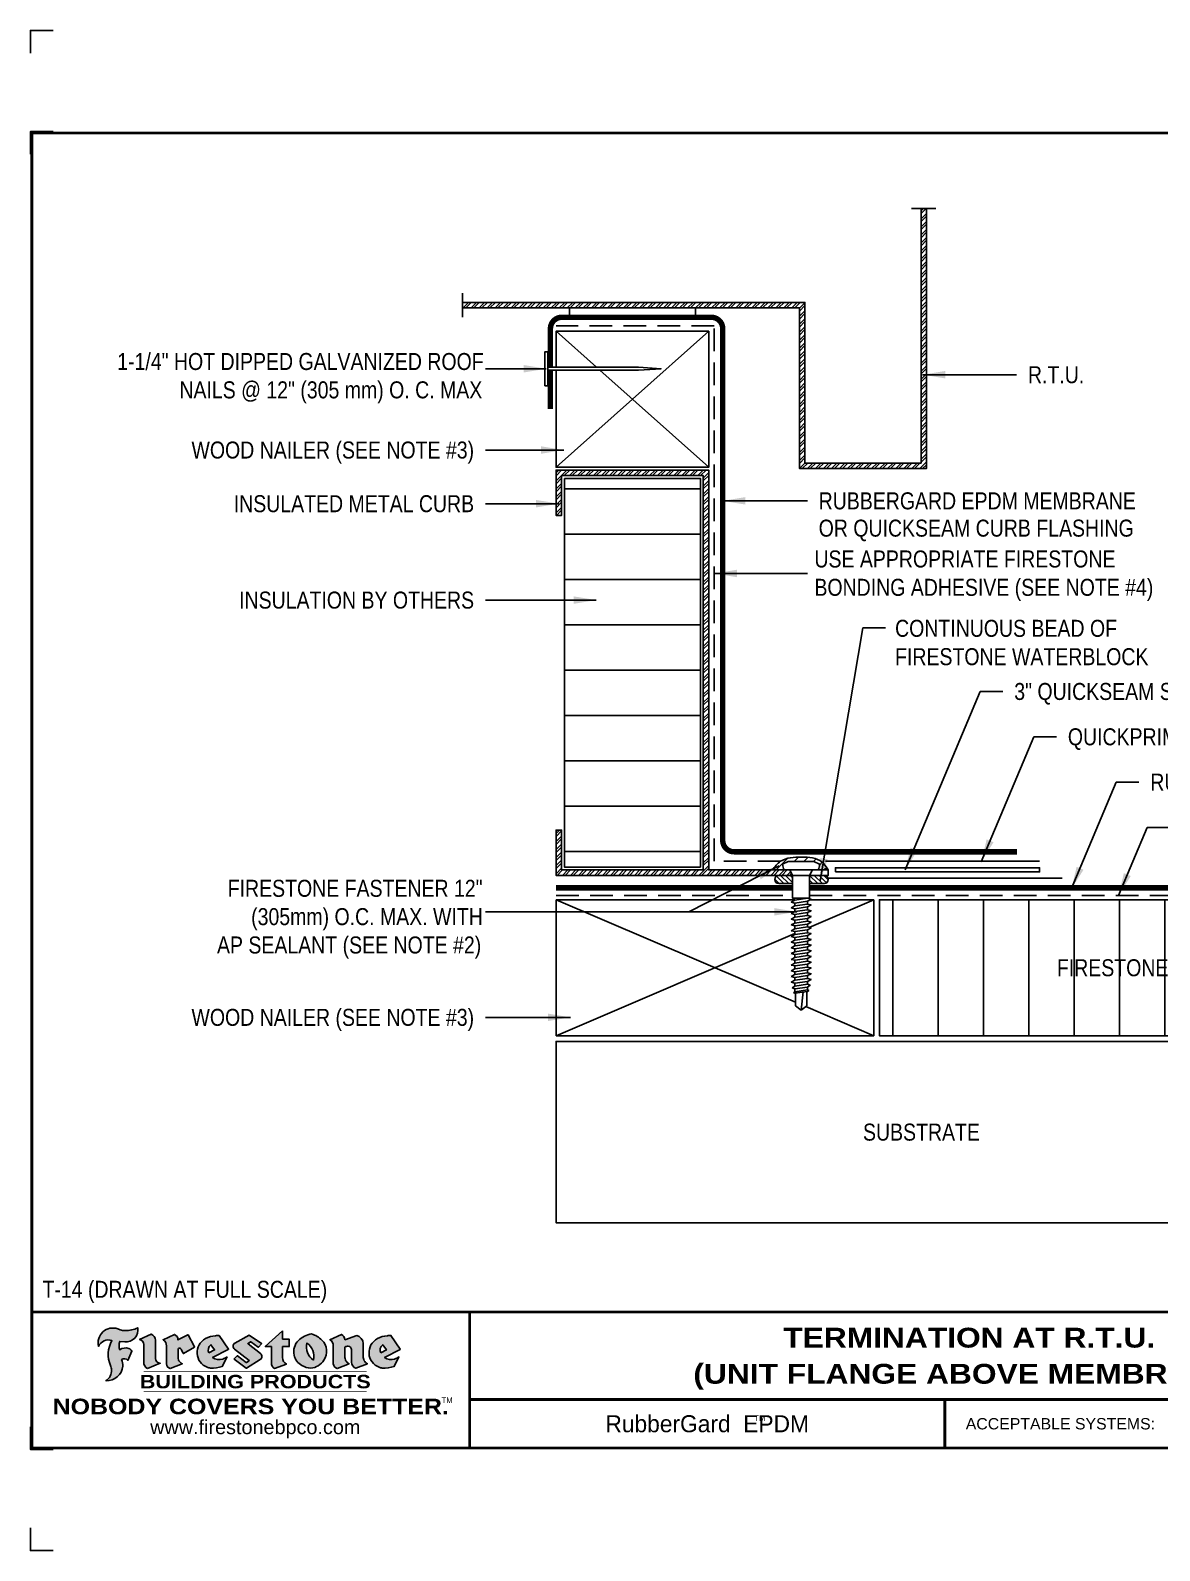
# Model space of a CAD drawing. Header units: inches. Extents: x 255.4 to 275.5, y -94.6 to -77.9.
# Drawn here: x 255.45 to 267.89, y -94.63 to -77.87 of the extents above; entities that cross this region are included whole.
import ezdxf
from ezdxf.enums import TextEntityAlignment as Align

# ---------------------------------------------------------------- set-up
doc = ezdxf.new("R2010")
doc.units = ezdxf.units.IN
doc.header["$MEASUREMENT"] = 0
doc.linetypes.add('HIDDEN', pattern=[0.375, 0.25, -0.125])
doc.layers.get('0').update_dxf_attribs({"linetype": 'CONTINUOUS'})
doc.layers.get('DEFPOINTS').update_dxf_attribs({"linetype": 'CONTINUOUS'})
for name, color, linetype in [('FSBP-ACCESSORY-FIRESTONE', 7, 'CONTINUOUS'), ('FSBP-ACCESSORY-OTHER', 7, 'CONTINUOUS'), ('FSBP-ADHESIVE', 1, 'HIDDEN'), ('FSBP-ANNO-NOTE', 7, 'CONTINUOUS'), ('FSBP-INSULATION', 7, 'CONTINUOUS'), ('FSBP-MEMBRANE', 7, 'CONTINUOUS'), ('FSBP-SEALANTS', 1, 'CONTINUOUS'), ('FSBP-SUBSTRATE-GENERIC', 9, 'CONTINUOUS'), ('FSBP-TTLB', 7, 'CONTINUOUS'), ('FSBP-TTLB-BORDER', 7, 'CONTINUOUS'), ('FSBP-TTLB-TEXT', 7, 'CONTINUOUS'), ('FSBP-WOOD', 7, 'CONTINUOUS')]:
    doc.layers.add(name, color=color, linetype=linetype)
doc.styles.add('FSBP_ARIAL', font='arial.ttf')
doc.styles.add('FSBP_ARIAL_BOLD', font='')
doc.styles.add('FSBP_ARIAL_NAR', font='ARIALN.TTF')
doc.styles.add('FSBP_BANKGOTHIC', font='bgothm.ttf')
doc.styles.get('FSBP_ARIAL_BOLD').set_extended_font_data('Arial Black')
doc.linetypes.add('ZIGZAG', pattern='A,0.0001,-0.2,[131,ltypeshp.shx,S=0.2,R=0,X=-0.2,Y=0],-0.4,[131,ltypeshp.shx,S=0.2,R=180,X=0.2,Y=0],-0.2', length=0.8001)
doc.dimstyles.new('FSBP-LEADER', dxfattribs={"dimtxt": 0.1875, "dimasz": 0.25, "dimexe": 0.0625, "dimexo": 0.125, "dimgap": 0.125, "dimtad": 0, "dimtih": 1, "dimtoh": 1, "dimdec": 4, "dimzin": 0, "dimdsep": 46, "dimlunit": 4, "dimtxsty": 'FSBP_ARIAL_NAR', "dimcen": 0.09375, "dimclrd": 256, "dimclre": 256, "dimclrt": 256, "dimadec": 0, "dimazin": 0, "dimtfac": 1, "dimtdec": 4, "dimtofl": 0, "dimtmove": 0, "dimatfit": 3, "dimfxl": 1, "dimtolj": 1, "dimtzin": 0, "dimlwd": -1, "dimlwe": -1, "dimarcsym": 0})

# ---------------------------------------------------------------- blocks, each defined once
blk = doc.blocks.new('FSBP_AP_FASTENER_02')
at = {"layer": 'FSBP-ACCESSORY-FIRESTONE'}
for p, q in [((-0.125, 0), (-0.09375, -0.0625)), ((0.09375, -0.0625), (0.125, 0)), ((-0.09375, -0.0625), (-0.09375, -0.3125)), ((-0.09375, -0.0625), (0.09375, -0.0625)), ((0.09375, -0.0625), (0.09375, -0.3125)), ((-0.09375, -0.3125), (-0.0703125, -0.3325892857142776)), ((-0.0703125, -0.3641565527315151), (-0.0703125, -0.3957238197487527)), ((-0.0703125, -0.4272910867660471), (-0.0703125, -0.4588583537832847)), ((-0.0703125, -0.4904256208005222), (-0.0703125, -0.5219928878178166)), ((0.0703125, -0.3440672670172376), (0.0703125, -0.3756345340344751)), ((0.0703125, -0.4072018010517695), (0.0703125, -0.4387690680690071)), ((0.0703125, -0.4703363350862446), (0.0703125, -0.501903602103539)), ((-0.0703125, -0.5535601548350542), (-0.0703125, -0.5851274218523486)), ((-0.0703125, -0.6166946888695861), (-0.0703125, -0.6482619558868237)), ((0.0703125, -0.5334708691207766), (0.0703125, -0.5650381361380141)), ((0.0703125, -0.5966054031553085), (0.0703125, -0.6281726701725461)), ((0.0703125, -0.6597399371897836), (0.0703125, -0.691307204207078)), ((-0.0703125, -0.6798292229041181), (-0.0703125, -0.7113964899213556)), ((-0.0703125, -0.7429637569385932), (-0.0703125, -0.7745310239558876)), ((-0.0703125, -0.8060982909731251), (-0.0703125, -0.8376655579903627)), ((0.0703125, -0.7228744712243156), (0.0703125, -0.7544417382415531)), ((0.0703125, -0.7860090052588475), (0.0703125, -0.8175762722760851)), ((-0.0703125, -0.8692328250076571), (-0.0703125, -0.9008000920248946)), ((-0.0703125, -0.9323673590421322), (-0.0703125, -0.9639346260594266)), ((-0.0703125, -0.9955018930766641), (-0.0703125, -1.027069160093902)), ((0.0703125, -0.8491435392933226), (0.0703125, -0.880710806310617)), ((0.0703125, -0.9122780733278546), (0.0703125, -0.943845340345149)), ((0.0703125, -0.9754126073623866), (0.0703125, -1.006979874379624)), ((-0.0703125, -1.058636427111196), (-0.0703125, -1.090203694128434)), ((-0.0703125, -1.121770961145671), (-0.0703125, -1.153338228162966)), ((0.0703125, -1.038547141396919), (0.0703125, -1.070114408414156)), ((0.0703125, -1.101681675431394), (0.0703125, -1.133248942448688)), ((0.0703125, -1.164816209465926), (0.0703125, -1.196383476483163)), ((-0.0703125, -1.184905495180203), (-0.0703125, -1.216472762197441)), ((-0.0703125, -1.248040029214735), (-0.0703125, -1.279607296231973)), ((-0.0703125, -1.31117456324921), (-0.0703125, -1.342741830266505)), ((0.0625, -1.498492581068092), (0.0625, -1.339552249489429)), ((0.0703125, -1.227950743500458), (0.0703125, -1.259518010517695)), ((0.0703125, -1.291085277534933), (0.0703125, -1.322652544552227)), ((-0.0625, -1.498492581068092), (-0.0625, -1.35740939234654)), ((0, -1.545367581068092), (-0.06250000000002842, -1.498492581068092)), ((0, -1.545367581068092), (0.02460623630037162, -1.344965644303613)), ((0.0625, -1.498492581068092), (0, -1.545367581068092))]:
    blk.add_line(p, q, dxfattribs=at)
blk.add_lwpolyline([(0.1875, 0, 0.1250000000000271), (0.203125, 0.0625), (0.140625, 0.09375), (-0.140625, 0.09375), (-0.203125, 0.0625, 0.1250000000000271), (-0.1875, 0)], format="xyb", close=True, dxfattribs=at)
for points in [[(-0.109375, -0.3539532763657576), (-0.0703125, -0.3325892857142776), (0.0703125, -0.3125), (0.109375, -0.3227032763657576), (0.0703125, -0.3440672670172376), (-0.0703125, -0.3641565527315151)], [(-0.109375, -0.4170878104002895), (-0.0703125, -0.3957238197487527), (0.0703125, -0.3756345340344751), (0.109375, -0.3858378104002895), (0.0703125, -0.4072018010517695), (-0.0703125, -0.4272910867660471)], [(-0.109375, -0.4802223444347646), (-0.0703125, -0.4588583537832847), (0.0703125, -0.4387690680690071), (0.109375, -0.4489723444347646), (0.0703125, -0.4703363350862446), (-0.0703125, -0.4904256208005222)], [(-0.109375, -0.5433568784692966), (-0.0703125, -0.5219928878178166), (0.0703125, -0.501903602103539), (0.109375, -0.5121068784692966), (0.0703125, -0.5334708691207766), (-0.0703125, -0.5535601548350542)], [(-0.109375, -0.6064914125038285), (-0.0703125, -0.5851274218523486), (0.0703125, -0.5650381361380141), (0.109375, -0.5752414125038285), (0.0703125, -0.5966054031553085), (-0.0703125, -0.6166946888695861)], [(-0.109375, -0.6696259465383037), (-0.0703125, -0.6482619558868237), (0.0703125, -0.6281726701725461), (0.109375, -0.6383759465383037), (0.0703125, -0.6597399371897836), (-0.0703125, -0.6798292229041181)], [(-0.109375, -0.7327604805728356), (-0.0703125, -0.7113964899213556), (0.0703125, -0.691307204207078), (0.109375, -0.7015104805728356), (0.0703125, -0.7228744712243156), (-0.0703125, -0.7429637569385932)], [(-0.109375, -0.7958950146073676), (-0.0703125, -0.7745310239558876), (0.0703125, -0.7544417382415531), (0.109375, -0.7646450146073676), (0.0703125, -0.7860090052588475), (-0.0703125, -0.8060982909731251)], [(-0.109375, -0.8590295486418427), (-0.0703125, -0.8376655579903627), (0.0703125, -0.8175762722760851), (0.109375, -0.8277795486418427), (0.0703125, -0.8491435392933226), (-0.0703125, -0.8692328250076571)], [(-0.109375, -0.9221640826763746), (-0.0703125, -0.9008000920248946), (0.0703125, -0.880710806310617), (0.109375, -0.8909140826763746), (0.0703125, -0.9122780733278546), (-0.0703125, -0.9323673590421322)], [(-0.109375, -0.9852986167109066), (-0.0703125, -0.9639346260594266), (0.0703125, -0.943845340345149), (0.109375, -0.9540486167109066), (0.0703125, -0.9754126073623866), (-0.0703125, -0.9955018930766641)], [(-0.109375, -1.048433150745382), (-0.0703125, -1.027069160093902), (0.0703125, -1.006979874379624), (0.109375, -1.017183150745382), (0.0703125, -1.038547141396919), (-0.0703125, -1.058636427111196)], [(-0.109375, -1.111567684779914), (-0.0703125, -1.090203694128434), (0.0703125, -1.070114408414156), (0.109375, -1.080317684779914), (0.0703125, -1.101681675431394), (-0.0703125, -1.121770961145671)], [(-0.109375, -1.174702218814446), (-0.0703125, -1.153338228162966), (0.0703125, -1.133248942448688), (0.109375, -1.143452218814446), (0.0703125, -1.164816209465926), (-0.0703125, -1.184905495180203)], [(-0.109375, -1.237836752848978), (-0.0703125, -1.216472762197441), (0.0703125, -1.196383476483163), (0.109375, -1.206586752848978), (0.0703125, -1.227950743500458), (-0.0703125, -1.248040029214735)], [(-0.099609375, -1.29957619759773), (-0.0703125, -1.279607296231973), (0.0703125, -1.259518010517695), (0.099609375, -1.271116376169175), (0.0703125, -1.291085277534933), (-0.0703125, -1.31117456324921)], [(-0.0849609375, -1.352726280949355), (-0.0703125, -1.342741830266505), (0.0703125, -1.322652544552227), (0.0849609375, -1.328451727377967), (0.0703125, -1.338436178060817), (-0.0703125, -1.358525463775095)]]:
    blk.add_lwpolyline(points, close=True, dxfattribs=at)
blk.add_lwpolyline([(-0.09375, -0.3125), (0.09375, -0.3125)], dxfattribs=at)
blk = doc.blocks.new('TTLB-EPDM_2')
at = {"layer": 'FSBP-TTLB-TEXT'}
h = blk.add_hatch(color=1, dxfattribs=at)
edge = h.paths.add_edge_path()
edge.add_arc((1.037309769669573, -0.1982514792917306), 0.1319107607348553, 264.0410451462098, 370.3106169565175)
edge.add_arc((1.027551646585694, 0.1214293576525799), 0.3273056962876235, 270.05058356628535, 295.23459397187514, ccw=False)
edge.add_arc((1.022801957313345, -0.06680179986895154), 0.1391656561713503, 249.3281275763668, 272.0749124149863, ccw=False)
edge.add_line((0.9736743133014443, -0.1970076156048179), (0.9474927838574558, -0.1852745150568325))
edge.add_arc((0.8939498971398288, -0.3394262635682071), 0.1631857907024099, 70.84590087378872, 194.3325259843273)
edge.add_arc((0.8444260109029493, -0.4259936440910768), 0.1179914261095279, 70.96950098067128, 156.9641407594482, ccw=False)
edge.add_arc((1.153141409296894, -0.4684497516079468), 0.3110405457095052, 150.3231137483159, 203.2084295854517)
edge.add_arc((0.7562495500622943, -0.6412608153899899), 0.1218587156617311, 0.8849157075190988, 24.34668939894999, ccw=False)
edge.add_arc((0.7493781665697374, -0.6475258110744375), 0.1289731377238325, -58.36655102076742, 3.6216782311386737, ccw=False)
edge.add_arc((0.8256699029544474, -0.5792158350996106), 0.1783301886510354, 267.2205474105585, 354.1381621173521)
edge.add_arc((0.7903121048625305, -0.6011409294291745), 0.212787892960859, 0.9996158580669322, 21.00503380861244)
edge.add_arc((1.01880712263941, -0.5666691048185161), 0.05136395668415847, 40.82117713173261, 125.52727787225791, ccw=False)
edge.add_line((1.057676976260041, -0.5330924682126437), (1.102776947655911, -0.4308018311949837))
edge.add_arc((1.040858222524664, -0.4699705673995949), 0.07326744446031509, 32.31675181867256, 66.31481236598174)
edge.add_arc((1.032262518825329, -0.5063316993097662), 0.1102246948011782, 69.8179132332389, 125.254734720681)
edge.add_arc((1.127708877207287, -0.368959353531244), 0.1659710644737306, 164.1569669952081, 196.5811013160487, ccw=False)
edge.add_line((0.9680425188342383, -0.3236487780942383), (1.023615334387159, -0.3294494641845773))
h = blk.add_hatch(color=1, dxfattribs=at)
edge = h.paths.add_edge_path()
edge.add_line((1.275239419159561, -0.6223407783464694), (1.415345367376062, -0.5660418822574371))
edge.add_arc((1.421019305783958, -0.5090099247487757), 0.05731350411836949, 181.9717871001989, 264.31851000495806, ccw=False)
edge.add_line((1.363739737527226, -0.5109819325197265), (1.363412352251203, -0.3102363679013962))
edge.add_arc((1.294263659668751, -0.3103491388303989), 0.06914878453844908, 0.0934405599591014, 72.42834396969012)
edge.add_line((1.315139561173908, -0.2444268274366692), (1.186839444240604, -0.3024209471341379))
edge.add_arc((1.175246268095289, -0.3585110609420917), 0.05727567197445628, -0.017399788185912257, 78.322067691347, ccw=False)
edge.add_line((1.232521937428658, -0.3585284546236807), (1.232574268422297, -0.555126496687123))
edge.add_arc((1.305699496415486, -0.5558575689677219), 0.07312888236350451, 179.4272023230205, 245.3845503102953)
h = blk.add_hatch(color=1, dxfattribs=at)
edge = h.paths.add_edge_path()
edge.add_line((1.792026821926584, -0.3839679064720229), (1.722158956877934, -0.2518542302253621))
edge.add_arc((1.720119655279638, -0.2529327078887852), 0.002306916790721817, 27.87197133405656, 117.3766794470751)
edge.add_line((1.719058846382097, -0.250884159729182), (1.610638460368705, -0.3070279753467702))
edge.add_arc((1.547088841662962, -0.3061026658494403), 0.06355635479880145, 359.165808011073, 425.8793658831422)
edge.add_line((1.573061729235633, -0.2480956029480268), (1.446879247402876, -0.3051325108639702))
edge.add_arc((1.407812067100189, -0.370357133046621), 0.07602957263902092, -3.441403975725109, 59.07992244284969, ccw=False)
edge.add_line((1.483704536400296, -0.3749210150788969), (1.483704536400296, -0.5723838140635706))
edge.add_arc((1.54053746518044, -0.568254406115083), 0.05698275005415228, 184.1557352478595, 255.3066498366543)
edge.add_line((1.526084036778343, -0.6233736605654059), (1.657291340682093, -0.570650514527486))
edge.add_arc((1.688298576827198, -0.5021390388423987), 0.0752015358480571, 207.5160880841914, 245.649226723163, ccw=False)
edge.add_arc((1.721050197024907, -0.4914488168456328), 0.1093332836229113, 179.4823365255141, 204.5537900001094, ccw=False)
edge.add_line((1.611721375809452, -0.4904610114968335), (1.611721375809452, -0.4126404716788983))
edge.add_arc((1.628589765097195, -0.414159299036043), 0.01693662875851176, 28.356188110622725, 174.8549701683585, ccw=False)
edge.add_arc((1.627340435522395, -0.4197189881350504), 0.02111886817708033, 22.216893572439517, 40.10213956426492, ccw=False)
edge.add_line((1.646891420738257, -0.4117336534413738), (1.666638796144639, -0.4549750258192233))
edge.add_arc((1.668737246926742, -0.4540167099035481), 0.002306916790685496, 204.545128184284, 299.6323508190091)
edge.add_line((1.669877862091766, -0.4560219186518992), (1.791128135493295, -0.3870515928837648))
edge.add_line((1.791128135493295, -0.3870515928837648), (1.792026821926584, -0.3839679064720229))
h = blk.add_hatch(color=1, dxfattribs=at)
h.paths.add_polyline_path([(2.063388732080512, -0.2583237030618903, 0.02524281661523788), (2.025024361750752, -0.2610532129309178, 0.1213611957758757), (1.901773912052249, -0.3008158885520373, 0.6151668103976068), (1.93274136141747, -0.6099060679591872, 0.05306812109568645), (1.967936229862175, -0.617865745600497, 0.1150932231766138), (2.099126721549737, -0.5994933789882708), (2.151195569562105, -0.4944891916583316, -0.08755405562188731), (2.104230609512001, -0.5187113292177372, -0.265591761123442), (1.992692314386659, -0.5010701623316862), (2.165347897647223, -0.4141184325909109, 0.4518949533370738), (2.166222728871162, -0.4107679608846269)])
h.paths.add_polyline_path([(2.014217313945437, -0.4188965037300676), (1.951113654018855, -0.4515330109460507, -0.3720533890450154), (1.973177450672722, -0.3607130665457561)], flags=16)
h = blk.add_hatch(color=1, dxfattribs=at)
edge = h.paths.add_edge_path()
edge.add_arc((2.260407392426802, -0.3775796671688782), 0.04152450223225729, 123.20805433950699, 232.2027298779723, ccw=False)
edge.add_line((2.237665217914071, -0.3428366421988329), (2.393535971665983, -0.2540943745380986))
edge.add_arc((2.394677353533142, -0.2560991469722482), 0.002306916790741334, 55.64644466176611, 119.65426054492559, ccw=False)
edge.add_line((2.395979141996861, -0.2541946229174954), (2.531809646140459, -0.3470380726374032))
edge.add_arc((2.530468902927946, -0.3489153772789875), 0.002306916790700397, -42.731101238422525, 54.4661353739603, ccw=False)
edge.add_line((2.532163440279987, -0.3504807552658491), (2.498457913851155, -0.3869673252714421))
edge.add_arc((2.496763376499139, -0.3854019472845934), 0.002306916790672934, 233.7527076894875, 317.26889876138785, ccw=False)
edge.add_line((2.495399362263356, -0.38726241234572), (2.413849913492982, -0.3274738082119626))
edge.add_arc((2.412485899257181, -0.3293342732731342), 0.002306916790720064, 53.75270768979358, 124.4135619297835)
edge.add_line((2.41118211687575, -0.3274311136421062), (2.382933981293377, -0.346782838468144))
edge.add_arc((2.38423776367478, -0.3486859980991606), 0.002306916790694898, 124.4135619293799, 231.8459020253626)
edge.add_line((2.382812599816248, -0.3505000469010184), (2.519899969301207, -0.4581994452042721))
edge.add_arc((2.494247019847682, -0.4908523236374461), 0.04152450223225742, -55.21225898295222, 51.84590202520428, ccw=False)
edge.add_line((2.517938320565804, -0.5249552055672808), (2.364434947484597, -0.6179520922513717))
edge.add_arc((2.36323960192349, -0.6159790200102006), 0.002306916790726996, 233.2955624372927, 301.20872157023314, ccw=False)
edge.add_line((2.361860787187538, -0.6178285429225383), (2.231266621301074, -0.5204709167214361))
edge.add_arc((2.232647938930649, -0.5186232623475259), 0.002306916790697672, 135.5134179846393, 233.21798691998708, ccw=False)
edge.add_line((2.231002150870836, -0.5170067083764565), (2.262839375599356, -0.4845937328397696))
edge.add_arc((2.264485163659225, -0.4862102868108537), 0.002306916790748497, 53.0352839999411, 135.513417985369, ccw=False)
edge.add_line((2.265872365996302, -0.4843670465239001), (2.361834678328762, -0.5565872257804898))
edge.add_arc((2.363221880665761, -0.5547439854936304), 0.002306916790627066, 233.0352840000685, 302.2362632414394)
edge.add_line((2.36445241715569, -0.5566953042850713), (2.39428499383348, -0.5378823484768844))
edge.add_arc((2.393054457343549, -0.5359310296853765), 0.002306916790685166, 302.2362632406177, 412.2027298768422)
edge.add_line((2.394468296066179, -0.5341081404551886), (2.234958295420142, -0.4103916733127022))
h = blk.add_hatch(color=1, dxfattribs=at)
edge = h.paths.add_edge_path()
edge.add_line((2.763460561272041, -0.2072496393923444), (2.763460561272041, -0.2969520779963801))
edge.add_arc((2.765767478062699, -0.2969520779963943), 0.00230691679065842, 179.9999999996471, 269.9999999996471)
edge.add_line((2.765767478062685, -0.2992589947870528), (2.835417693520355, -0.2992589947870528))
edge.add_arc((2.835417693520355, -0.3015659115777538), 0.002306916790701052, 0, 90, ccw=False)
edge.add_line((2.837724610311056, -0.3015659115777538), (2.837724610311056, -0.3790761307453892))
edge.add_arc((2.83541769352037, -0.3790761307453749), 0.002306916790686842, 269.99999999964706, 359.99999999964706, ccw=False)
edge.add_line((2.835417693520355, -0.3813830475360618), (2.765767478062685, -0.3813830475360618))
edge.add_arc((2.765767478062699, -0.3836899643267202), 0.00230691679065842, 90.00000000035294, 180.0000000003529)
edge.add_line((2.763460561272041, -0.3836899643267344), (2.763460561272041, -0.5033995910642801))
edge.add_arc((2.836735953378943, -0.5071368822038516), 0.07337063740681413, 177.0802527808789, 245.3249543133826)
edge.add_line((2.806105814540615, -0.5738080530967267), (2.674529557384915, -0.6226036013049594))
edge.add_arc((2.708610405062069, -0.564298408791804), 0.06753517344606039, 177.0345319916277, 239.6926428024901, ccw=False)
edge.add_line((2.641165668230087, -0.560804539009709), (2.641165668230087, -0.3836899643267344))
edge.add_arc((2.638858751439429, -0.3836899643267202), 0.00230691679065842, 359.9999999996471, 449.999999999647)
edge.add_line((2.638858751439443, -0.3813830475360618), (2.572857950769389, -0.3813830475360618))
edge.add_line((2.572857950769389, -0.3813830475360618), (2.763460561272041, -0.2072496393923444))
h = blk.add_hatch(color=1, dxfattribs=at)
edge = h.paths.add_edge_path(flags=16)
edge.add_arc((2.940363509127394, -0.4847985213681437), 0.1684614578629418, 344.5558804047865, 417.0140046669545)
edge.add_arc((3.194458079644619, -0.3883534532477785), 0.1684614578629414, 164.5558804047864, 237.0140046669546)
edge = h.paths.add_edge_path()
edge.add_arc((3.069375116502199, -0.4399344555144872), 0.1828726885096673, 136.0914512150047, 191.213418978326)
edge.add_arc((3.064939550433406, -0.4318234379590333), 0.1803148804748503, 194.0167254156723, 240.6663730831859)
edge.add_arc((3.098047041778981, -0.3845058757092554), 0.2378525180183701, 239.2975390661776, 264.2889872773176)
edge.add_arc((3.04884478212623, -0.4190232383793012), 0.203760689247156, 277.1986764832036, 326.503572961274)
edge.add_arc((3.077739326803546, -0.4341046616465112), 0.171374865791709, 325.3768876809902, 406.3828327799087)
edge.add_arc((3.011839488065919, -0.4896144380417797), 0.2571945645850002, 44.28462553519766, 73.82901434867304)
edge.add_arc((3.117152499586992, -0.4983433120546693), 0.2579560664039132, 97.50292863483666, 134.1039137579027)
h = blk.add_hatch(color=1, dxfattribs=at)
edge = h.paths.add_edge_path()
edge.add_line((3.322690228557462, -0.5721896537377091), (3.322690228557462, -0.3749210150788969))
edge.add_arc((3.246797759257384, -0.3703571330465745), 0.076029572638996, 356.5585960242387, 419.0799224428129)
edge.add_line((3.285864939560099, -0.3051325108639702), (3.412047421392799, -0.2480956029480268))
edge.add_arc((3.386074533820159, -0.3061026658494941), 0.06355635479883807, 0.3962622833877276, 65.87936588318718, ccw=False)
edge.add_line((3.449629368605429, -0.3056631084210863), (3.580526418688805, -0.2593848434574539))
edge.add_arc((3.555744121700958, -0.3530904070730321), 0.09692726601172152, 2.366977007666776, 75.18615851992018, ccw=False)
edge.add_line((3.652588689330287, -0.3490873311063041), (3.652588689330287, -0.4883770011386872))
edge.add_arc((3.761877549389556, -0.4914934052703811), 0.1093332836229047, 178.3666365323574, 204.5537900000422)
edge.add_arc((3.729125929191727, -0.5021836272670953), 0.07520153584796169, 207.5160880841711, 245.2240541443093)
edge.add_line((3.697611150971852, -0.5704631245385627), (3.572585913552643, -0.6207021253773775))
edge.add_arc((3.59534718600759, -0.5526356419907701), 0.07177131519198746, 180.3328587115751, 251.51018566665869, ccw=False)
edge.add_line((3.523577081955409, -0.5530525936986663), (3.523577081955409, -0.4153032515383615))
edge.add_arc((3.486319529276879, -0.4148773504126441), 0.0372599868942854, 359.3450650296066, 449.0500281941028)
edge.add_arc((3.482769874121713, -0.4419622099033496), 0.06447454900600783, 86.29402372314017, 119.8211331593848)
edge.add_line((3.450707067966732, -0.3860252459975726), (3.450707067966732, -0.4904610114968335))
edge.add_arc((3.560035889182251, -0.491448816845647), 0.1093332836229751, 179.4823365255069, 204.5537900001023)
edge.add_arc((3.527284268984408, -0.5021390388424952), 0.07520153584796385, 207.5160880841699, 245.6492267231416)
edge.add_line((3.496277032839316, -0.570650514527486), (3.365069728935509, -0.6233736605654059))
edge.add_arc((3.37950248606194, -0.5682868177318081), 0.05694615642555727, 183.9298782390169, 255.318496325343, ccw=False)
h = blk.add_hatch(color=1, dxfattribs=at)
h.paths.add_polyline_path([(3.957695472291277, -0.2583237030618903, 0.02524281661523822), (3.919331101961575, -0.2610532129309178, 0.1085638477195505), (3.807890832595604, -0.2939221658134414, 0.6425897848490651), (3.827048101628293, -0.6099060679591872, 0.05306812109569052), (3.862242970072884, -0.617865745600497, 0.1150932231766133), (3.993433461760503, -0.5994933789882708), (4.045502309772871, -0.4944891916583316, -0.08755405562189084), (3.998537349722767, -0.5187113292177372, -0.2655917611234366), (3.886999054597368, -0.5010701623316862), (4.059654637857989, -0.4141184325909109, 0.4518949533370731), (4.060529469081928, -0.4107679608846269)])
h.paths.add_polyline_path([(3.90852405415626, -0.4188965037300676), (3.845420394229677, -0.4515330109460507, -0.3720533890450147), (3.867484190883488, -0.3607130665457561)], flags=16)
at = {"layer": 'DEFPOINTS', "linetype": 'Continuous', "ltscale": 1.75}
for points in [[(-0.015625, 13.88083333333333), (-0.015625, 14.13083333333333), (0.234375, 14.13083333333333)], [(-0.015625, -2.380833333333342), (-0.015625, -2.630833333333342), (0.234375, -2.630833333333342)]]:
    blk.add_lwpolyline(points, dxfattribs=at)
at = {"layer": 'DEFPOINTS', "color": 1}
for points in [[(0.234375, 13.015625), (-0.015625, 13.015625), (-0.015625, 12.765625)], [(0.234375, -1.515625), (-0.015625, -1.515625), (-0.015625, -1.265625)]]:
    blk.add_lwpolyline(points, dxfattribs=at)
at = {"layer": 'FSBP-TTLB', "const_width": 0.03125}
for points in [[(0, 0), (0, -1.5), (20, -1.5), (20, 0), (0, 0)], [(4.825208527206769, 0), (4.825208527206769, -0.9643749050531198)], [(4.825208527206769, -0.9643749050531198), (15.84028770518938, -0.9643749050531198)], [(4.825208527206769, -0.9643749050531198), (4.825208527206769, -1.5)]]:
    blk.add_lwpolyline(points, dxfattribs=at)
at = {"layer": 'FSBP-TTLB-BORDER', "const_width": 0.03125}
blk.add_lwpolyline([(20, 0), (20, 13), (0, 13), (0, 0)], dxfattribs=at)
at = {"layer": 'FSBP-TTLB-TEXT', "color": 1}
blk.add_line((0.7358432058323388, -0.379822754145593), (0.7358432058323388, -0.379822754145593), dxfattribs=at)
for points in [[(1.023615323725323, -0.3294494630716969, 0.5000510906601082), (1.167090420776901, -0.1746414942047778, -0.1103304102359608), (1.027840608309816, -0.2058762110801382, -0.09957876667165425), (0.9736743133014443, -0.1970076156048179), (0.9474927838574558, -0.1852745150568325, 0.5978159689075124), (0.7358432058323388, -0.379822754145593, -0.3938834584182213), (0.8828996422548698, -0.3144510229727047, 0.2349406564350952), (0.86727108227484, -0.5910237178633082, -0.1027304183841549), (0.8780937320133262, -0.6393788197974146, -0.2772692352614086), (0.8170223912655956, -0.7573362346216896, 0.3985429150902959), (1.003067614090241, -0.5974286950643517, 0.0875124847930418), (0.9889600163401155, -0.5248671157293501, -0.3874031597924062), (1.057676976260041, -0.5330924682126437), (1.102776947655911, -0.4308018311949837, 0.1494423498871741), (1.07029056398062, -0.4028746979725923, 0.2467195073738216), (0.9686394281704906, -0.4163228904100862, -0.1424285161541127), (0.9680425188342383, -0.3236487780942383), (1.023615334387159, -0.3294494641845773)], [(2.166222728871162, -0.4107679608846269), (2.063388732080512, -0.2583237030618903, 0.02524281661523788), (2.025024361750752, -0.2610532129309178, 0.1085638477195265), (1.913584092384895, -0.2939221658134414, 0.6425897848491228), (1.93274136141747, -0.6099060679591872, 0.05306812109568648), (1.967936229862175, -0.617865745600497, 0.1150932231766137), (2.099126721549737, -0.5994933789882708), (2.151195569562105, -0.4944891916583316, -0.0875540556218873), (2.104230609512001, -0.5187113292177372, -0.2655917611234418), (1.992692314386659, -0.5010701623316862), (2.165347897647223, -0.4141184325909109)], [(2.763460561272041, -0.2072496393923444), (2.763460561272041, -0.2969520779963801, 0.4142135623730958), (2.765767478062685, -0.2992589947870528), (2.835417693520355, -0.2992589947870528, -0.414213562373095), (2.837724610311056, -0.3015659115777538), (2.837724610311056, -0.3790761307453892, -0.4142135623730938), (2.835417693520355, -0.3813830475360618), (2.765767478062685, -0.3813830475360618, 0.4142135623730958), (2.763460561272041, -0.3836899643267344), (2.763460561272041, -0.5033995910642801, 0.3068985753588853), (2.806105814540615, -0.5738080530967267), (2.674529557384915, -0.6226036013049594, -0.2804194150632976), (2.641165668230087, -0.560804539009709), (2.641165668230087, -0.3836899643267344, 0.414213562373095), (2.638858751439443, -0.3813830475360618), (2.572857950769389, -0.3813830475360618), (2.763460561272041, -0.2072496393923444)], [(4.060529469081928, -0.4107679608846269), (3.957695472291277, -0.2583237030618903, 0.02524281661523788), (3.919331101961575, -0.2610532129309178, 0.1085638477195265), (3.807890832595604, -0.2939221658134414, 0.6425897848491228), (3.827048101628293, -0.6099060679591872, 0.05306812109568648), (3.862242970072884, -0.617865745600497, 0.1150932231766137), (3.993433461760503, -0.5994933789882708), (4.045502309772871, -0.4944891916583316, -0.0875540556218873), (3.998537349722767, -0.5187113292177372, -0.2655917611234418), (3.886999054597368, -0.5010701623316862), (4.059654637857989, -0.4141184325909109)], [(4.059654637857989, -0.4141184325909109, 0.4518949533370731), (4.060529469081928, -0.4107679608846269, 0.4518949533370731)]]:
    blk.add_lwpolyline(points, format="xyb", dxfattribs=at)
for points in [[(1.275239419159561, -0.6223407783464694), (1.415345367376062, -0.5660418822574371, -0.3756100036733062), (1.363739737527226, -0.5109819325197265), (1.363412352251203, -0.3102363679013962, 0.3265360292958048), (1.315139561173908, -0.2444268274366692), (1.186839444240604, -0.3024209471341379, -0.3557863980845349), (1.232521937428658, -0.3585284546236807), (1.232574268422297, -0.555126496687123, 0.2960110723418457)], [(1.792026821926584, -0.3839679064720229), (1.722158956877934, -0.2518542302253621, 0.4116839150163434), (1.719058846382097, -0.250884159729182), (1.610638460368705, -0.3070279753467702, 0.2996033003794034), (1.573061729235633, -0.2480956029480268), (1.446879247402876, -0.3051325108639702, -0.2797757560995365), (1.483704536400296, -0.3749210150788969), (1.483704536400296, -0.5723838140635706, 0.320828638474519), (1.526084036778343, -0.6233736605654059), (1.657291340682093, -0.570650514527486, -0.1679398621276611), (1.621603752698661, -0.5368819723450571, -0.1098333365370753), (1.611721375809452, -0.4904610114968335), (1.611721375809452, -0.4126404716788983, -0.743334502655012), (1.64349420176768, -0.4061152228778298, -0.07819791644735608), (1.646891420738257, -0.4117336534413738), (1.666638796144639, -0.4549750258192233, 0.4404648714563479), (1.669877862091766, -0.4560219186518992), (1.791128135493295, -0.3870515928837648)], [(2.234958295420142, -0.4103916733127022, -0.5150044486718882), (2.237665217914071, -0.3428366421988329), (2.393535971665983, -0.2540943745380986, -0.2867822934100265), (2.395979141996861, -0.2541946229174954), (2.531809646140459, -0.3470380726374032, -0.4515027974650387), (2.532163440279987, -0.3504807552658491), (2.498457913851155, -0.3869673252714421, -0.3814439164929681), (2.495399362263356, -0.38726241234572), (2.413849913492982, -0.3274738082119626, 0.3184718635035665), (2.41118211687575, -0.3274311136421062), (2.382933981293377, -0.346782838468144, 0.5064094529656681), (2.382812599816248, -0.3505000469010184), (2.519899969301207, -0.4581994452042721, -0.5043597839115849), (2.517938320565804, -0.5249552055672808), (2.364434947484597, -0.6179520922513717, -0.3053163970316367), (2.361860787187538, -0.6178285429225383), (2.231266621301074, -0.5204709167214361, -0.4541703869768119), (2.231002150870836, -0.5170067083764565), (2.262839375599356, -0.4845937328397696, -0.3762644290664977), (2.265872365996302, -0.4843670465239001), (2.361834678328762, -0.5565872257804898, 0.3114700032088108), (2.36445241715569, -0.5566953042850713), (2.39428499383348, -0.5378823484768844, 0.520381097387146), (2.394468296066179, -0.5341081404551886)], [(2.937624918725987, -0.3131105398334029, 0.2452625673097023), (2.889993533867141, -0.4754966266250307, 0.2064059665179019), (2.976604338974084, -0.5890186876871866, 0.1094800500670344), (3.074378098474654, -0.6211778035979165, 0.2185147641853038), (3.218764944843201, -0.5314757029352819, 0.3689489483072479), (3.195959963110113, -0.3100352223135445, 0.1296305888694145), (3.0834694040758, -0.242595816912754, 0.1610736375384317)], [(3.322690228557462, -0.5721896537377091), (3.322690228557462, -0.3749210150788969, 0.2797757560995341), (3.285864939560099, -0.3051325108639702), (3.412047421392799, -0.2480956029480268, -0.2937618496109166), (3.449629368605429, -0.3056631084210863), (3.580526418688805, -0.2593848434574539, -0.3288760160581939), (3.652588689330287, -0.3490873311063041), (3.652588689330287, -0.4883770011386872, 0.114762897203527), (3.662431105063263, -0.536926560769686, 0.166032965990522), (3.697611150971852, -0.5704631245385627), (3.572585913552643, -0.6207021253773775, -0.3209557512194564), (3.523577081955409, -0.5530525936986663), (3.523577081955409, -0.4153032515383615, 0.4127061514896111), (3.48693727661589, -0.3776224848030694, 0.1473421876160361), (3.450707067966732, -0.3860252459975726), (3.450707067966732, -0.4904610114968335, 0.1098333365370753), (3.460589444855941, -0.5368819723450855, 0.1679398621276611), (3.496277032839316, -0.570650514527486), (3.365069728935509, -0.6233736605654059, -0.3219729545308964), (3.322690228557462, -0.5721896537377091, 29.1476284739)], [(1.951113654018855, -0.4515330109460507), (2.014217313945437, -0.4188965037300676), (1.973177450672722, -0.3607130665457561, 0.3720533890450154)], [(3.10274193015772, -0.5296595419651595, 0.3271311138286319), (3.032079658614293, -0.3434924326507627, 0.3271311138286322)], [(3.845420394229677, -0.4515330109460507), (3.90852405415626, -0.4188965037300676), (3.867484190883488, -0.3607130665457561, 0.3720533890450154)]]:
    blk.add_lwpolyline(points, format="xyb", close=True, dxfattribs=at)
at = {"layer": 'FSBP-TTLB-TEXT'}
for points, const_width in [([(1.233926579809207, -0.6584455781731435), (3.691229482685259, -0.6584455781731577)], 0.0078125), ([(1.233926579809207, -0.8761560960495984), (3.691229482685259, -0.8761560960495842)], 0.0078125), ([(10.06152282927678, -0.9643749050531198), (10.06152282927678, -1.5)], 0.03125)]:
    blk.add_lwpolyline(points, dxfattribs=dict(at, const_width=const_width))
at = {"layer": 'FSBP-TTLB-TEXT', "color": 1}
for centre, start, end in [((1.789987520328282, -0.3850463841354355), 299.6323508193319, 27.87197133380463), ((2.164310260790558, -0.412058050385383), 296.7304547840455, 34.00233684987403)]:
    blk.add_arc(centre, 0.00230691679068068, start, end, dxfattribs=at)
at = {"layer": 'FSBP-TTLB-TEXT', "lineweight": 18, "style": 'FSBP_ARIAL_BOLD'}
blk.add_text('BUILDING PRODUCTS', height=0.1484375, dxfattribs=at).set_placement((2.462578031247233, -0.7673008371113639), align=Align.MIDDLE_CENTER)
at = {"layer": 'FSBP-TTLB-TEXT', "color": 1}
for s, height, style, p in [('NOBODY COVERS YOU BETTER.', 0.171875, 'FSBP_ARIAL_BOLD', (2.412604263603384, -1.041650450587369)), ('TM', 0.0625, 'FSBP_BANKGOTHIC', (4.576671173373001, -0.9725745042934193))]:
    blk.add_text(s, height=height, dxfattribs=dict(at, style=style)).set_placement(p, align=Align.MIDDLE_CENTER)
at = {"layer": 'FSBP-TTLB-TEXT'}
for s, height, style, p in [('RubberGard  EPDM', 0.1875, 'FSBP_BANKGOTHIC', (7.443365678241776, -1.23218745252656)), ('TM', 0.0625, 'FSBP_BANKGOTHIC', (8.023397742165457, -1.169706269210366)), ('www.firestonebpco.com', 0.15625, 'FSBP_ARIAL', (2.462578031247233, -1.268657306740124))]:
    blk.add_text(s, height=height, dxfattribs=dict(at, style=style)).set_placement(p, align=Align.MIDDLE_CENTER)
at = {"layer": 'FSBP-TTLB-TEXT', "style": 'FSBP_ARIAL'}
blk.add_text('ACCEPTABLE SYSTEMS:', height=0.125, dxfattribs=at).set_placement((10.29281281591562, -1.23218745252656), align=Align.MIDDLE_LEFT)
at = {"layer": 'FSBP-TTLB-TEXT'}
for tag, height, style, p in [('MAXIMUM_WARRANTY', 0.1875, 'FSBP_ARIAL_BOLD', (18.03987100774941, 0.2240244307510579)), ('ACCPT_SYSTEMS', 0.21875, 'FSBP_ARIAL', (12.49438170418193, -1.23218745252656))]:
    blk.add_attdef(tag, text='', height=height, dxfattribs=dict(at, style=style)).set_placement(p, align=Align.MIDDLE_LEFT)
for tag, height, style, p in [('DETAIL_DESCP_LINE_1', 0.21875, 'FSBP_ARIAL_BOLD', (10.33118450231211, -0.2831249841755152)), ('DETAIL_DESCP_LINE_2', 0.21875, 'FSBP_ARIAL_BOLD', (10.33118450231211, -0.6812499208775904)), ('ISSUE_REV_DATE', 0.21875, 'FSBP_ARIAL', (16.84069633627263, -0.7282559425942452)), ('DETAIL_NUMBER', 0.4375, 'FSBP_ARIAL', (18.91941590748775, -0.8931630692489421))]:
    blk.add_attdef(tag, text='', height=height, dxfattribs=dict(at, style=style)).set_placement(p, align=Align.MIDDLE_CENTER)
blk = doc.blocks.new('FSBP_HOT-DIPPED-NAIL')
at = {"layer": 'FSBP-ACCESSORY-OTHER'}
blk.add_lwpolyline([(0, 0.1875), (0, -0.1875), (-0.03125, -0.1875), (-0.03125000000005684, 0.1875)], close=True, dxfattribs=at)
blk.add_lwpolyline([(0, 0.015625), (1, 0.015625), (1.25, 0), (1, -0.015625), (0, -0.015625)], dxfattribs=at)

msp = doc.modelspace()

# ---------------------------------------------------------------- hatches: boundary and pattern name
at = {"layer": 'FSBP-ACCESSORY-OTHER'}
h = msp.add_hatch(dxfattribs=at)
h.set_pattern_fill('STEEL', color=256, scale=0.5, style=0)
h.set_pattern_definition([(45, (21.99999999999977, -35.09479929798354), (-0.04419417382415922, 0.04419417382415922), []), (45, (21.99999999999977, -35.06354929798354), (-0.04419417382415922, 0.04419417382415922), [])])
h.paths.add_polyline_path([(263.9832611832156, -80.86882003694353), (260.2095195189593, -80.86882003694367), (260.2095195189593, -80.9288200369437), (263.9232611832156, -80.92882003694348), (263.9232611832157, -82.70124418268938), (265.3222611858773, -82.70124418268941), (265.3222611858773, -79.8331524195392), (265.2622611858773, -79.83315241953923), (265.2622611858773, -82.6412441826894), (263.9832611832156, -82.64124418268938)])
h = msp.add_hatch(dxfattribs=at)
h.set_pattern_fill('STEEL', color=256, scale=0.5, style=0)
h.set_pattern_definition([(45, (21.99999999999977, -35.02333333333323), (-0.04419417382415922, 0.04419417382415922), []), (45, (21.99999999999977, -34.99208333333323), (-0.04419417382415922, 0.04419417382415922), [])])
h.paths.add_polyline_path([(262.9232611832156, -82.71835401884039), (261.2407611832156, -82.71835401884039), (261.2407611832157, -83.21835401884042), (261.3007611832156, -83.2183540188404), (261.3007611832157, -82.77835401884042), (262.8632611832157, -82.77835401884039), (262.8632611832157, -87.12710401884038), (261.3007611832157, -87.12710401884038), (261.3007611832157, -86.68710401884047), (261.2407611832157, -86.68710401884047), (261.2407611832156, -87.18710401884044), (263.8457412391108, -87.18710401884039), (263.8157412391108, -87.12710401884041), (262.9232611832156, -87.12710401884038)])
at = {"layer": 'FSBP-INSULATION'}
h = msp.add_hatch(dxfattribs=at)
h.set_pattern_fill('LINE', color=256, scale=4, style=0)
h.set_pattern_definition([(0, (-18.7910530839826, 132.5764717196176), (0, 0.5), [])])
h.paths.add_polyline_path([(262.8320111832157, -82.8096040188404), (261.3320111832157, -82.80960401884042), (261.3320111832157, -87.09585401884047), (262.8320111832157, -87.0958540188404)])
at = {"layer": 'FSBP-INSULATION', "linetype": 'Continuous'}
h = msp.add_hatch(dxfattribs=at)
h.set_pattern_fill('LINE', color=256, scale=4, angle=90, style=0)
h.set_pattern_definition([(90, (68.95009015124941, -34.65450899949691), (-0.5, 3.061515884555943e-17), [])])
h.paths.add_polyline_path([(264.8032611832157, -88.95497418536065), (271.2941310185828, -88.95497418536065), (271.2941310185828, -88.20497418536065), (271.122413679867, -88.14247418536065), (271.2941310185828, -88.07997418536067), (271.2941310185828, -87.45497418536065), (264.8032611832156, -87.45497418536065)])
h.paths.add_polyline_path([(266.711351711404, -88.35042737431017), (269.3860404903945, -88.35042737431017), (269.3860404903945, -88.05939309736611), (266.711351711404, -88.05939309736611)], flags=24)
at = {"layer": 'FSBP-SEALANTS'}
h = msp.add_hatch(dxfattribs=at)
h.set_pattern_fill('ANSI31', color=256, scale=0.6, style=0)
h.set_pattern_definition([(45, (22.46604060606955, -34.52333333333323), (-0.05303300858899106, 0.05303300858899106), [])])
edge = h.paths.add_edge_path()
edge.add_spline(control_points=[(264.2407611832156, -87.1271040188404), (264.2188583834854, -87.09356484589013), (264.1540151935727, -86.99427219892654), (263.9424632612897, -86.97982864450195), (263.7784554103077, -86.98939361387325), (263.7153530158576, -87.03125165356421)], knot_values=[0.1346527186233112, 0.1346527186233112, 0.1346527186233112, 0.1346527186233112, 0.2504938390288459, 0.4776000980760732, 0.7137292431666413, 0.7137292431666413, 0.7137292431666413, 0.7137292431666413], degree=3, periodic=0)
edge.add_spline(control_points=[(263.7153530158576, -87.03125165356421), (263.7151597420033, -87.03137985891574), (263.6792113850423, -87.05531401246829), (263.6499480040631, -87.09130567272338), (263.6208417990862, -87.1271040188404)], knot_values=[0, 0, 0, 0, 0.0007232307169321162, 0.1346527186233112, 0.1346527186233112, 0.1346527186233112, 0.1346527186233112], degree=3, periodic=0)
edge.add_line((263.6208417990862, -87.1271040188404), (263.7532412391107, -87.1271040188404))
edge.add_arc((263.8684756141108, -87.0650923000904), 0.130860285969283, 179.7862107701166, 208.286276165736, ccw=False)
edge.add_line((263.7376162391108, -87.0646040188404), (263.8001162391108, -87.0333540188404))
edge.add_line((263.8001162391108, -87.0333540188404), (264.0813662391108, -87.0333540188404))
edge.add_line((264.0813662391108, -87.03335401884034), (264.1438662391108, -87.06460401884034))
edge.add_arc((264.0130068641108, -87.0650923000904), 0.130860285969283, -28.286276165730612, 0.213789229883389, ccw=False)
edge.add_line((264.1282412391108, -87.1271040188404), (264.2407611832157, -87.1271040188404))
h = msp.add_hatch(dxfattribs=at)
h.set_pattern_fill('ANSI31', color=256, scale=0.3, angle=90, style=0)
h.set_pattern_definition([(135, (22.46604060606955, -34.52333333333323), (-0.02651650429449553, -0.02651650429449553), [])])
h.paths.add_polyline_path([(263.8469912391108, -87.18960401884036), (263.8457412391108, -87.18710401884039), (263.6957611832157, -87.18710401884039, 1), (263.6957611832157, -87.27710401884038), (263.8469912391108, -87.27710401884038)])
h.paths.add_polyline_path([(264.2397337928587, -87.24166485568571, 0.4784049440089033), (264.1957611832157, -87.1871040188404), (264.0357412391107, -87.1871040188404), (264.0344912391108, -87.18960401884038), (264.0344912391108, -87.27710401884039), (264.1957611832157, -87.27710401884038, 0.05357488510563627), (264.2053220200611, -87.27607662848337)])

# ---------------------------------------------------------------- linework, layer by layer
at = {"layer": 'FSBP-ACCESSORY-OTHER'}
for p, q in [((265.4257153519446, -79.83315241953919), (265.15880701981, -79.83315241953922)), ((260.2095195189592, -80.76536587087635), (260.2095195189593, -81.03227420301097)), ((261.3872680292102, -80.9288200369436), (261.3872680292102, -81.03322969614801)), ((262.7767543372211, -80.9288200369436), (262.7767543372211, -81.03322969614801))]:
    msp.add_line(p, q, dxfattribs=at)
at = {"layer": 'FSBP-ACCESSORY-OTHER', "linetype": 'Continuous'}
msp.add_lwpolyline([(260.2095195189593, -80.92882003694369), (263.9232611832156, -80.92882003694348), (263.9232611832156, -82.70124418268938), (265.3222611858773, -82.7012441826894), (265.3222611858773, -79.8331524195392), (265.2622611858773, -79.8331524195392), (265.2622611858773, -82.64124418268939), (263.9832611832156, -82.64124418268938), (263.9832611832156, -80.86882003694353), (260.2095195189593, -80.86882003694367)], close=True, dxfattribs=at)
msp.add_lwpolyline([(264.0357412391107, -87.1871040188404), (264.2407611832156, -87.1871040188404), (264.2407611832156, -87.1271040188404), (262.9232611832156, -87.12710401884038), (262.9232611832156, -82.7183540188404), (261.2407611832156, -82.7183540188404), (261.2407611832157, -83.2183540188404), (261.3007611832157, -83.2183540188404), (261.3007611832157, -82.7783540188404), (262.8632611832157, -82.7783540188404), (262.8632611832157, -87.12710401884038), (261.3007611832157, -87.12710401884038), (261.3007611832157, -86.68710401884047), (261.2407611832157, -86.68710401884046), (261.2407611832156, -87.18710401884044), (263.8457412391107, -87.1871040188404)], dxfattribs=at)
at = {"layer": 'FSBP-ADHESIVE', "linetype": 'HIDDEN'}
for p, q in [((264.2107744765822, -87.03125165356421), (264.3186927534366, -87.03125165356421)), ((261.2407611832156, -87.40809918536065), (263.8469912391108, -87.40809918536065)), ((264.0344912391108, -87.40809918536065), (271.2941310185828, -87.40809918536065))]:
    msp.add_line(p, q, dxfattribs=at)
at = {"layer": 'FSBP-ADHESIVE', "linetype": 'ZIGZAG', "ltscale": 0.17}
for p, q in [((264.3186927534366, -87.03125165356421), (266.5686927534366, -87.03125165356421)), ((264.238734597573, -87.21875165356421), (266.8186927534366, -87.21875165356427))]:
    msp.add_line(p, q, dxfattribs=at)
at = {"layer": 'FSBP-ADHESIVE', "linetype": 'HIDDEN'}
msp.add_lwpolyline([(263.7153530158577, -87.03125165356421), (262.9833855059081, -87.0312516535642), (262.9833855059081, -81.12697969614803), (261.2407611832156, -81.12697969614925)], dxfattribs=at)
at = {"layer": 'FSBP-INSULATION'}
msp.add_lwpolyline([(261.3320111832157, -82.8096040188404), (262.8320111832157, -82.8096040188404), (262.8320111832157, -87.0958540188404), (261.3320111832157, -87.09585401884046)], close=True, dxfattribs=at)
msp.add_lwpolyline([(271.2941310185828, -87.45497418536065), (264.8032611832156, -87.45497418536065), (264.8032611832156, -88.95497418536065), (271.2941310185828, -88.95497418536065)], dxfattribs=at)
at = {"layer": 'FSBP-MEMBRANE', "linetype": 'Continuous'}
msp.add_lwpolyline([(266.3186927534364, -86.92649811378915, 0.06, 0.06, 0), (263.202135505908, -86.92649811378915, 0.06, 0.06, -0.4142135623730951), (263.077135505908, -86.80149811378915, 0.06, 0.06, 0), (263.0771355059081, -81.15822969614803, 0.06, 0.06, 0.4142135623731676), (262.9521355059081, -81.03322969614803, 0.06, 0.06, 0), (261.3032554142352, -81.03322969614803, 0.06, 0.06, 0.4142135623731676), (261.1782554142352, -81.15822969614803, 0.06, 0.06, 0), (261.1782554142352, -81.58485014720821, 0, 0, 0)], format="xyseb", dxfattribs=at)
at = {"layer": 'FSBP-MEMBRANE', "linetype": 'Continuous', "const_width": 0.06}
msp.add_lwpolyline([(261.1782554142352, -81.61610014720821), (261.1782554142352, -82.04272059826839)], dxfattribs=at)
at = {"layer": 'FSBP-MEMBRANE'}
msp.add_lwpolyline([(264.3186927534366, -87.14750165356425), (266.5686927534366, -87.14750165356425), (266.5686927534366, -87.10250165356423), (264.3186927534366, -87.10250165356423)], close=True, dxfattribs=at)
at = {"layer": 'FSBP-MEMBRANE', "const_width": 0.06}
for points in [[(261.2407611832156, -87.32350519333933), (263.8469912391108, -87.32350519333933)], [(264.0344912391108, -87.32350519333933), (271.2941310185828, -87.32350519333933)]]:
    msp.add_lwpolyline(points, dxfattribs=at)
at = {"layer": 'FSBP-SEALANTS'}
msp.add_line((264.205322020061, -87.27607662848341), (264.2397337928587, -87.24166485568573), dxfattribs=at)
for points in [[(263.8457412391107, -87.1871040188404), (263.6957611832157, -87.1871040188404, 0.9999999999999999), (263.6957611832157, -87.27710401884038), (263.8469912391108, -87.27710401884038)], [(264.0344912391108, -87.27710401884038), (264.1957611832157, -87.27710401884038, 1), (264.1957611832157, -87.1871040188404), (264.0357412391107, -87.1871040188404)]]:
    msp.add_lwpolyline(points, format="xyb", dxfattribs=at)
msp.add_spline([(263.6208417990862, -87.1271040188404), (263.7147737717498, -87.03163731133249), (263.9470152420337, -86.98512981294762), (264.1681563026404, -87.03683942725839), (264.2407611832156, -87.1271040188404)], degree=3, dxfattribs=at)
at = {"layer": 'FSBP-SUBSTRATE-GENERIC'}
msp.add_lwpolyline([(271.2941310185828, -89.01747418536065), (261.2407611832156, -89.01747418536065), (261.2407611832156, -91.01747418536065), (271.2941310185828, -91.01747418536065)], dxfattribs=at)
at = {"layer": 'FSBP-WOOD'}
for p, q in [((261.2407611832156, -81.18710401884049), (261.6868997572014, -81.5848501472082)), ((262.9232611832156, -81.18710401884049), (261.2407611832156, -82.68710401884049)), ((261.7219518405348, -81.6161001472082), (262.9232611832156, -82.68710401884049)), ((261.2407611832156, -87.45497418536065), (263.8782412391108, -88.58532278074428)), ((262.2775079787088, -87.45497418536065), (261.2407611832156, -87.45497418536065)), ((261.2407611832156, -87.45497418536065), (261.2407611832156, -88.95497418536065)), ((262.2775079787088, -87.45497418536065), (262.8083247317139, -87.45497418536065)), ((263.864923100051, -87.45497418536065), (262.8083247317139, -87.45497418536065)), ((264.0290730245841, -87.75998339620266), (264.7407611832156, -87.45497418536065)), ((264.7407611832156, -87.45497418536065), (264.0406689570016, -87.45497418536065)), ((264.7407611832156, -88.95497418536065), (264.7407611832156, -87.45497418536065)), ((261.2407611832156, -88.95497418536065), (263.8704287391108, -87.82797380426275)), ((263.9919584190076, -88.63405871498578), (264.7407611832156, -88.95497418536065)), ((261.2407611832156, -88.95497418536065), (264.7407611832156, -88.95497418536065))]:
    msp.add_line(p, q, dxfattribs=at)
msp.add_lwpolyline([(261.2407611832156, -81.61610014720821), (261.2407611832156, -82.68710401884047), (262.9232611832156, -82.68710401884047), (262.9232611832156, -81.18710401884047), (261.2407611832156, -81.18710401884047), (261.2407611832156, -81.58485014720821)], dxfattribs=at)

# ---------------------------------------------------------------- block references
at = {"ltscale": 1.75}
ref = msp.add_blockref('TTLB-EPDM_2', (255.4627011304546, -92.00070450356408), dxfattribs=at)
ref.add_attrib('DETAIL_DESCP_LINE_1', 'TERMINATION AT R.T.U.', dxfattribs={"layer": 'FSBP-TTLB-TEXT', "height": 0.21875, "style": 'FSBP_ARIAL_BOLD'}).set_placement((265.7938856327667, -92.2838294877396), align=Align.MIDDLE_CENTER)
ref.add_attrib('DETAIL_DESCP_LINE_2', '(UNIT FLANGE ABOVE MEMBRANE)', dxfattribs={"layer": 'FSBP-TTLB-TEXT', "height": 0.21875, "style": 'FSBP_ARIAL_BOLD'}).set_placement((265.7938856327667, -92.68195442444167), align=Align.MIDDLE_CENTER)
at = {"layer": 'FSBP-ACCESSORY-FIRESTONE'}
msp.add_blockref('FSBP_AP_FASTENER_02', (263.9407412391108, -87.1271040188404), dxfattribs=at)
at = {"layer": 'FSBP-ACCESSORY-OTHER'}
msp.add_blockref('FSBP_HOT-DIPPED-NAIL', (261.1482554142352, -81.6004751472082), dxfattribs=at)

# ---------------------------------------------------------------- texts
at = {"layer": 'DEFPOINTS', "style": 'FSBP_ARIAL_NAR'}
msp.add_text('T-14 (DRAWN AT FULL SCALE)', height=0.1875, dxfattribs=at).set_placement((255.579858484529, -91.75070450356408), align=Align.MIDDLE_LEFT)
at = {"layer": 'FSBP-ANNO-NOTE', "style": 'FSBP_ARIAL_NAR'}
for s, p in [('R.T.U.', (266.4408157120535, -81.66600103522212)), ('RUBBERGARD EPDM MEMBRANE', (264.1345544228837, -83.05706035607888)), ('OR QUICKSEAM CURB FLASHING', (264.1345544228837, -83.35784160607888)), ('3" QUICKSEAM SPLICE TAPE', (266.29013406161, -85.15862285607888)), ('QUICKPRIME PLUS', (266.8807790373915, -85.65862285607888)), ('RUBBERGARD EPDM MEMBRANE', (267.7894280905874, -86.15862285607888))]:
    msp.add_text(s, height=0.1875, dxfattribs=at).set_placement(p, align=Align.MIDDLE_LEFT)
for s, p in [('WOOD NAILER (SEE NOTE #3)', (260.3368506925103, -82.49646505824528)), ('INSULATED METAL CURB', (260.3368506925103, -83.08826895563531)), ('INSULATION BY OTHERS', (260.3368506925103, -84.1512563972082)), ('WOOD NAILER (SEE NOTE #3)', (260.3368506925103, -88.7519025468355))]:
    msp.add_text(s, height=0.1875, dxfattribs=at).set_placement(p, align=Align.MIDDLE_RIGHT)
for s, p in [('FIRESTONE INSULATION', (268.0486961008992, -88.20497418536065)), ('SUBSTRATE', (265.2674461008992, -90.01747418536065))]:
    msp.add_text(s, height=0.1875, dxfattribs=at).set_placement(p, align=Align.MIDDLE_CENTER)
at = {"layer": 'FSBP-ANNO-NOTE', "char_height": 0.1875, "attachment_point": 1, "style": 'FSBP_ARIAL_NAR'}
for s, width, heights, insert in [('\\pi0.28377;1-1/4" HOT DIPPED GALVANIZED ROOF \\P\\pi0.96918;NAILS @ 12" (305 mm) O. C. MAX', 4.290079145535856, [0.6328681282716717], (256.120021449613, -81.42687420956099)), ('USE APPROPRIATE FIRESTONE BONDING ADHESIVE (SEE NOTE #4)', 4.057734987007279, [0.5937539391998188], (264.0876647024794, -83.60413792430998)), ('CONTINUOUS BEAD OF\\PFIRESTONE WATERBLOCK', 4.057734987007279, [0.5937539391998188], (264.976636790516, -84.36881818181486)), ('\\pi0.38686;FIRESTONE FASTENER 12" \\P\\pi0.64483;(305mm) O.C. MAX. WITH \\P\\pi0.26855;AP SEALANT (SEE NOTE #2)', 3.167897184190224, [0.9343247209958792], (257.2347644928013, -87.23524926520622))]:
    msp.add_mtext_dynamic_manual_height_columns(s, width=width, gutter_width=5, heights=heights, dxfattribs=dict(at, insert=insert))

# ---------------------------------------------------------------- leaders
at = {"layer": 'FSBP-ANNO-NOTE'}
for points in [[(261.1326304142352, -81.60047514720821), (260.4618506925103, -81.60047514720821)], [(265.2805601682002, -81.66600103522212), (266.3158157120535, -81.66600103522212)], [(261.3249141608604, -82.49646505824529), (260.4618506925103, -82.49646505824529)], [(261.2707611832156, -83.08826895563533), (260.4618506925103, -83.08826895563533)], [(263.076717450202, -83.05706035607888), (264.0095544228837, -83.05706035607888)], [(262.9833855059081, -83.85784160607888), (264.0095544228837, -83.85784160607888)], [(261.6838375267655, -84.15125639720821), (260.4618506925103, -84.15125639720821)], [(264.1520092080873, -87.24806612644763), (264.6214115892125, -84.45895576415424), (264.8714115892125, -84.45895576415424)], [(265.088167368631, -87.12678068016085), (265.91513406161, -85.15862285607888), (266.16513406161, -85.15862285607888)], [(265.9270947635096, -87.03587539960178), (266.5057790373915, -85.65862285607888), (266.7557790373915, -85.65862285607888)], [(266.9186569668137, -87.33854439886075), (267.4144280905874, -86.15862285607888), (267.6644280905874, -86.15862285607888)], [(267.4395583758248, -87.40809918536065), (267.7544680613738, -86.65862285607888), (268.0044680613738, -86.65862285607888)], [(263.7007999191314, -87.07984814884084), (262.7048957243351, -87.58855212160593)], [(263.8942466422461, -87.58855212160593), (260.4618506925103, -87.58855212160593)], [(261.4000505622839, -88.75190254683551), (260.4618506925103, -88.75190254683551)]]:
    msp.add_leader(points, dimstyle='FSBP-LEADER', dxfattribs=at)

doc.saveas('drawing.dxf')
